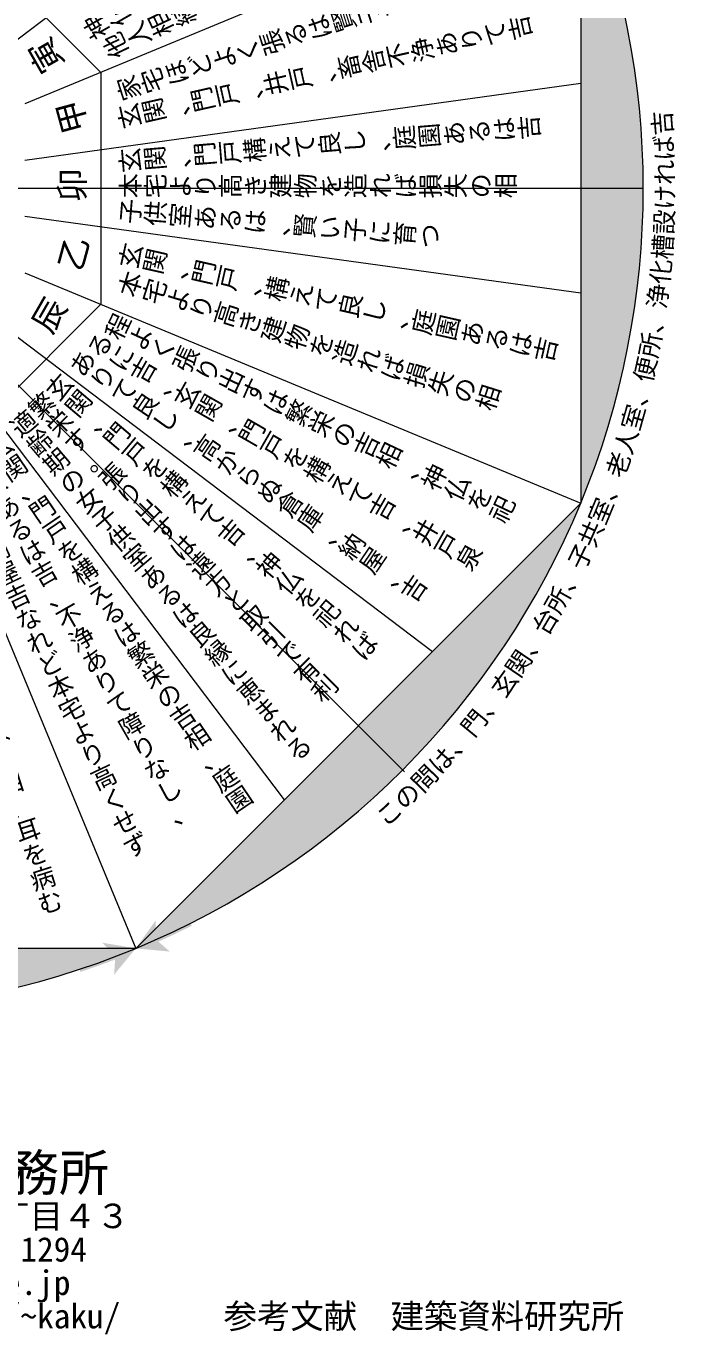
# Model space of a CAD drawing. Units: millimetres, scale not verified. Extents: x -9852 to 10241, y -13741 to 14121.
# Drawn here: x 2456 to 10241, y -13741 to 1941 of the extents above; entities that cross this region are included whole.
import ezdxf
from ezdxf.enums import TextEntityAlignment as Align

# ---------------------------------------------------------------- set-up
doc = ezdxf.new("R2010")
doc.units = ezdxf.units.MM
doc.header["$LTSCALE"] = 100
for name, color, linetype, lineweight in [('0-1_構造･躯体', 7, 'Continuous', 15), ('0-2_壁仕上', 7, 'Continuous', 15), ('0-8_基礎', 7, 'Continuous', 15), ('0-C_表･記号', 7, 'Continuous', 15)]:
    doc.layers.add(name, color=color, linetype=linetype, lineweight=lineweight)
doc.layers.add('0-A_ 文字', color=7, linetype='Continuous')
doc.styles.add('@ＭＳ ゴシック', font='')
doc.styles.add('ＭＳ ゴシック', font='')
doc.styles.get('@ＭＳ ゴシック').set_extended_font_data('@MS Gothic')
doc.styles.get('ＭＳ ゴシック').set_extended_font_data('MS Gothic')

msp = doc.modelspace()

# ---------------------------------------------------------------- hatches: boundary and pattern name
at = {"layer": '0-2_壁仕上'}
for points in [[(9101.6, -3770, 0.19891), (9101.6, 3770)], [(3770, -9101.6, 0.19891), (9101.6, -3770)]]:
    msp.add_hatch(color=2, dxfattribs=at).paths.add_polyline_path(points)
at = {"layer": '0-8_基礎'}
msp.add_hatch(color=8, dxfattribs=at).paths.add_polyline_path([(-3770.1, -9101.6, 0.19891), (3770, -9101.6)])

# ---------------------------------------------------------------- linework, layer by layer
at = {"layer": '0-1_構造･躯体', "color": 1, "lineweight": 18}
for p, q in [((-6966.1, 6966.1), (6989.4, -6989.4)), ((-9851.5, 0), (9851.5, 0))]:
    msp.add_line(p, q, dxfattribs=at)
at = {"layer": '0-1_構造･躯体'}
for points in [[(4007.7, -8960.9), (4007.2, -8767.9), (3770, -9101.6)], [(4007.7, -8960.9), (4007.2, -8767.9), (3770, -9101.6)], [(4241.2, -8928.3), (4409.3, -8770.4), (4151.1, -8897.9)], [(4241.2, -8928.3), (4409.3, -8770.4), (4151.1, -8897.9)], [(4241.2, -8928.3), (4439.9, -8831.2), (4409.3, -8770.4)], [(4241.2, -8928.3), (4439.9, -8831.2), (4409.3, -8770.4)], [(3770, -9101.6), (4241.2, -8928.3), (4007.7, -8960.9)], [(3770, -9101.6), (4040.3, -9021), (4241.2, -8928.3)], [(3770, -9101.6), (4241.2, -8928.3), (4007.7, -8960.9)], [(3770, -9101.6), (4040.3, -9021), (4241.2, -8928.3)], [(4241.2, -8928.3), (4151.1, -8897.9), (4007.7, -8960.9)], [(4241.2, -8928.3), (4151.1, -8897.9), (4007.7, -8960.9)], [(3770, -9101.6), (3366.3, -9033.4), (3502.5, -9170.2)], [(3770, -9101.6), (3366.3, -9033.4), (3502.5, -9170.2)], [(3770, -9101.6), (3366.3, -9033.4), (3502.5, -9170.2)], [(3770, -9101.6), (4177.6, -9140.2), (4040.3, -9021)], [(3770, -9101.6), (4177.6, -9140.2), (4040.3, -9021)], [(3770, -9101.6), (3083.8, -9319.5), (3105.1, -9384.1)], [(3770, -9101.6), (3356.5, -9227), (3083.8, -9319.5)], [(3356.5, -9227), (3083.8, -9319.5), (3105.1, -9384.1)], [(3356.5, -9227), (3083.8, -9319.5), (3105.1, -9384.1)], [(3770, -9101.6), (3105.1, -9384.1), (3314.3, -9312.2)], [(3356.5, -9227), (3105.1, -9384.1), (3314.3, -9312.2)], [(3356.5, -9227), (3105.1, -9384.1), (3314.3, -9312.2)], [(3770, -9101.6), (3314.3, -9312.2), (3521.9, -9235.8)], [(3356.5, -9227), (3314.3, -9312.2), (3521.9, -9235.8)], [(3356.5, -9227), (3314.3, -9312.2), (3521.9, -9235.8)], [(3770, -9101.6), (3356.5, -9227), (3521.9, -9235.8)], [(3770, -9101.6), (3502.5, -9170.2), (3356.5, -9227)], [(3770, -9101.6), (3502.5, -9170.2), (3356.5, -9227)], [(3770, -9101.6), (3502.5, -9170.2), (3356.5, -9227)], [(3770, -9101.6), (3356.5, -9227), (3521.9, -9235.8)], [(3521.9, -9235.8), (3509.1, -9417.1), (3770, -9101.6)], [(3770, -9101.6), (3521.9, -9235.8), (3509.1, -9417.1)], [(3521.9, -9235.8), (3509.1, -9417.1), (3770, -9101.6)]]:
    msp.add_solid(points, dxfattribs=at)
at = {"layer": '0-2_壁仕上'}
for p, q in [((9101.6, 3770), (9101.6, -3770)), ((9101.6, -3770), (3770, -9101.6))]:
    msp.add_line(p, q, dxfattribs=at)
for start, end in [(337.49998, 22.50002), (292.49988, 337.50005)]:
    msp.add_arc((0, 0), 9851.5, start, end, dxfattribs=at)
at = {"layer": '0-2_壁仕上', "color": 2}
msp.add_solid([(9101.6, -3770), (9101.6, 3770), (9101.6, 3770)], dxfattribs=at)
at = {"layer": '0-8_基礎'}
msp.add_line((3770, -9101.6), (-3770.1, -9101.6), dxfattribs=at)
msp.add_arc((0, 0), 9851.5, 247.49979, 292.50021, dxfattribs=at)
at = {"layer": '0-C_表･記号'}
for p, q in [((7324.4, 5547.2), (1964.5, 1487.9)), ((9068.9, 3756.5), (2441.2, 1011.2)), ((1388.1, 3351.2), (3351.2, 1388.1)), ((2441.2, 337.1), (9101.6, 1256.7)), ((3351.2, 1388.1), (3351.2, -1388.1)), ((9101.6, -1256.6), (2441.2, -337)), ((2441.2, -1011.2), (9101.6, -3770)), ((3351.2, -1388.1), (1388.1, -3351.2)), ((1964.5, -1487.8), (7324.4, -5547.2)), ((1487.9, -1964.5), (5547.2, -7324.4)), ((1011.2, -2441.2), (3770, -9101.6))]:
    msp.add_line(p, q, dxfattribs=at)

# ---------------------------------------------------------------- texts
at = {"layer": '0-A_ 文字'}
for s, height, rotation, style, p in [('神仏を祀らず、大なる庫あるは', 219.9, 30, '@ＭＳ ゴシック', (3256.2, 1706.8)), ('家宅ほどよく張るは賢子を出し繁栄す', 219.9, 17.62, '@ＭＳ ゴシック', (3596.6, 985)), ('他人相続の相', 219.9, 25.428, '@ＭＳ ゴシック', (3468.3, 1482.8)), ('玄関、門戸、井戸、畜舎不浄ありて吉', 219.9, 12.741, '@ＭＳ ゴシック', (3584.3, 656.7)), ('寅', 293.3, 29.819, '@ＭＳ ゴシック', (2630.2, 1277)), ('甲', 293.3, 15.181, '@ＭＳ ゴシック', (2867.5, 570.8)), ('玄関、門戸構えて良し、庭園あるは吉', 219.9, 4.717, '@ＭＳ ゴシック', (3563.5, 143.5)), ('吉', 219.9, 94.434, 'ＭＳ ゴシック', (10267.5, 645.7)), ('ば', 219.9, 92.752, 'ＭＳ ゴシック', (10282, 344.1)), ('れ', 219.9, 91.07, 'ＭＳ ゴシック', (10287.7, 42.1)), ('け', 219.9, 89.388, 'ＭＳ ゴシック', (10284.5, -259.8)), ('子供室あるは、賢い子に育つ', 219.9, 355.283, '@ＭＳ ゴシック', (3538.9, -442.5)), ('設', 219.9, 87.706, 'ＭＳ ゴシック', (10272.4, -561.5)), ('乙', 293.3, 344.819, '@ＭＳ ゴシック', (2762.8, -956.8)), ('槽', 219.9, 86.025, 'ＭＳ ゴシック', (10251.5, -862.8)), ('玄関、門戸、構えて良し、庭園あるは吉', 219.9, 347.259, '@ＭＳ ゴシック', (3518.1, -949.2)), ('化', 219.9, 84.343, 'ＭＳ ゴシック', (10221.8, -1163.3)), ('本宅より高き建物を造れば損失の相', 219.9, 342.38, '@ＭＳ ゴシック', (3505.8, -1270.8)), ('浄', 219.9, 82.661, 'ＭＳ ゴシック', (10183.2, -1462.8)), ('辰', 293.3, 330.181, '@ＭＳ ゴシック', (2431.3, -1624)), ('程よく張り出すは繁栄の吉相、神仏を祀', 219.9, 334.572, '@ＭＳ ゴシック', (3339.5, -1753.7)), ('所', 219.9, 79.297, 'ＭＳ ゴシック', (10079.9, -2057.7)), ('、', 219.9, 80.979, 'ＭＳ ゴシック', (10135.9, -1761)), ('るに吉、玄関、門戸を構えて吉、井戸泉', 219.9, 330.181, '@ＭＳ ゴシック', (3117.8, -1959.9)), ('ありて良し、高からぬ倉庫、納屋、吉', 219.9, 325.789, '@ＭＳ ゴシック', (2905.3, -2156.6)), ('便', 219.9, 77.616, 'ＭＳ ゴシック', (10015.1, -2352.7)), ('玄関、門戸を構えて吉、神仏を祀れば', 219.9, 319.717, '@ＭＳ ゴシック', (2621.3, -2418.3)), ('繁栄す。張り出すは遠方と取引で有利', 219.9, 315, '@ＭＳ ゴシック', (2405, -2617.1)), ('適齢期の女子供室あるは良縁に恵まれる', 219.9, 310.283, '@ＭＳ ゴシック', (2189.5, -2815.2)), ('室', 219.9, 74.252, 'ＭＳ ゴシック', (9859.8, -2936.3)), ('、', 219.9, 75.933, 'ＭＳ ゴシック', (9941.8, -2645.6)), ('玄関、門戸を構えるは繁栄の吉相、庭園', 219.9, 304.211, '@ＭＳ ゴシック', (1908.5, -3073.9)), ('人', 219.9, 72.57, 'ＭＳ ゴシック', (9769.4, -3224.4)), ('花木あるは吉、不浄ありて障りなし、', 219.9, 299.819, '@ＭＳ ゴシック', (1699.6, -3267)), ('老', 219.9, 70.888, 'ＭＳ ゴシック', (9670.6, -3509.7)), ('倉庫、納屋吉なれど本宅より高くせず', 219.9, 295.428, '@ＭＳ ゴシック', (1482.8, -3468.3)), ('不浄を設けず池泉あるは、目、耳を病む', 219.9, 287.62, '@ＭＳ ゴシック', (984.9, -3596.6)), ('室', 219.9, 67.524, 'ＭＳ ゴシック', (9448, -4071.1)), ('、', 219.9, 69.206, 'ＭＳ ゴシック', (9563.4, -3792)), ('共', 219.9, 65.843, 'ＭＳ ゴシック', (9324.4, -4346.6)), ('子', 219.9, 64.161, 'ＭＳ ゴシック', (9192.8, -4618.4)), ('所', 219.9, 60.797, 'ＭＳ ゴシック', (8906, -5149.8)), ('、', 219.9, 62.479, 'ＭＳ ゴシック', (9053.3, -4886.2)), ('台', 219.9, 59.115, 'ＭＳ ゴシック', (8751, -5409)), ('関', 219.9, 55.752, 'ＭＳ ゴシック', (8418.6, -5913.1)), ('、', 219.9, 57.434, 'ＭＳ ゴシック', (8588.5, -5663.5)), ('玄', 219.9, 54.07, 'ＭＳ ゴシック', (8241.4, -6157.6)), ('門', 219.9, 50.706, 'ＭＳ ゴシック', (7866, -6630.6)), ('、', 219.9, 52.388, 'ＭＳ ゴシック', (8057.2, -6396.8)), ('は', 219.9, 47.343, 'ＭＳ ゴシック', (7463.4, -7080.7)), ('、', 219.9, 49.024, 'ＭＳ ゴシック', (7668, -6858.6)), ('間', 219.9, 45.661, 'ＭＳ ゴシック', (7252.3, -7296.6)), ('の', 219.9, 43.979, 'ＭＳ ゴシック', (7035.1, -7506.4)), ('こ', 219.9, 42.297, 'ＭＳ ゴシック', (6811.7, -7709.6))]:
    msp.add_text(s, height=height, rotation=rotation, dxfattribs=dict(at, style=style)).set_placement(p, align=Align.BOTTOM_LEFT)
for s, height, style, p in [('卯', 293.3, '@ＭＳ ゴシック', (2801.2, -200)), ('本宅より高き建物を造れば損失の相', 219.9, '@ＭＳ ゴシック', (3551.2, -150)), ('〒816-0833 春日市紅葉ヶ丘東３丁目４３', 293.3, 'ＭＳ ゴシック', (-3700, -12540)), ('TEL 092-571-6999FAX 092-502-1294', 293.3, 'ＭＳ ゴシック', (-3200, -12940)), ('E_mail：kakuplan@h8.dion.ne.jp', 293.3, 'ＭＳ ゴシック', (-3000, -13340)), ('参考文献\u3000建築資料研究所', 293.3, 'ＭＳ ゴシック', (4821.7, -13740)), ('URL：http://www.h5.dion.ne.jp/~kaku/', 293.3, 'ＭＳ ゴシック', (-3600, -13740))]:
    msp.add_text(s, height=height, dxfattribs=dict(at, style=style)).set_placement(p, align=Align.BOTTOM_LEFT)
at = {"layer": '0-A_ 文字', "color": 3, "style": 'ＭＳ ゴシック'}
msp.add_text('カク企画1級建築士事務所', height=439.9, dxfattribs=at).set_placement((-3450, -12140), align=Align.BOTTOM_LEFT)

doc.saveas('drawing.dxf')
